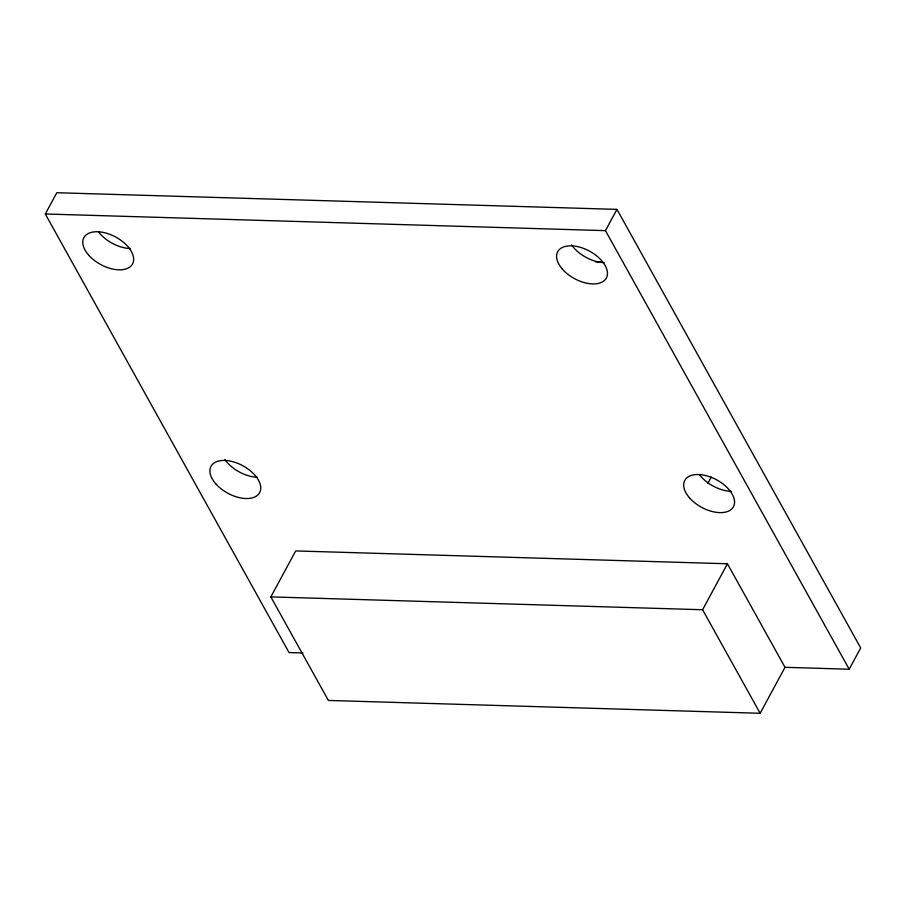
<?xml version="1.0" encoding="UTF-8"?>
<svg xmlns="http://www.w3.org/2000/svg" width="906" height="906" viewBox="0 0 906 906"><rect width="100%" height="100%" fill="white"/><g stroke="black" fill="none" stroke-linecap="round" stroke-linejoin="round"><path stroke-width="1.36" d="M303 652.977L289.048 652.569L45.3 213.986L56.806 192.718L616.952 209.377L860.7 647.949L849.194 669.228L785.004 667.314L727.45 563.77L295.696 550.927L270.837 596.895L328.391 700.44L760.145 713.282L785.004 667.314M849.194 669.228L605.457 230.645L616.952 209.377M707.937 483.181L711.267 477.009M760.145 713.282L702.592 609.738L727.45 563.77M45.3 213.986L605.457 230.645M595.344 261.811L602.411 262.027M270.837 596.895L702.592 609.738M257.395 477.258A27.656 15.662 28.4 0 1 224.915 459.523M731.199 491.346A27.656 15.662 28.4 0 1 699.421 474.608M604.098 262.649A27.656 15.662 28.4 0 1 571.607 244.914M130.305 248.561A27.656 15.662 28.4 0 1 98.528 231.823M215.707 483.747A27.656 15.662 28.4 0 0 259.161 493.442A27.656 15.662 28.4 0 0 231.087 461.279A27.656 15.662 28.4 0 0 215.707 483.747M689.5 497.836A27.656 15.662 28.4 0 0 732.965 507.53A27.656 15.662 28.4 0 0 704.891 475.367A27.656 15.662 28.4 0 0 689.5 497.836M562.411 269.15A27.656 15.662 28.4 0 0 605.865 278.833A27.656 15.662 28.4 0 0 577.79 246.67A27.656 15.662 28.4 0 0 562.411 269.15M88.607 255.062A27.656 15.662 28.4 0 0 132.061 264.745A27.656 15.662 28.4 0 0 103.986 232.582A27.656 15.662 28.4 0 0 88.607 255.062"/></g></svg>
